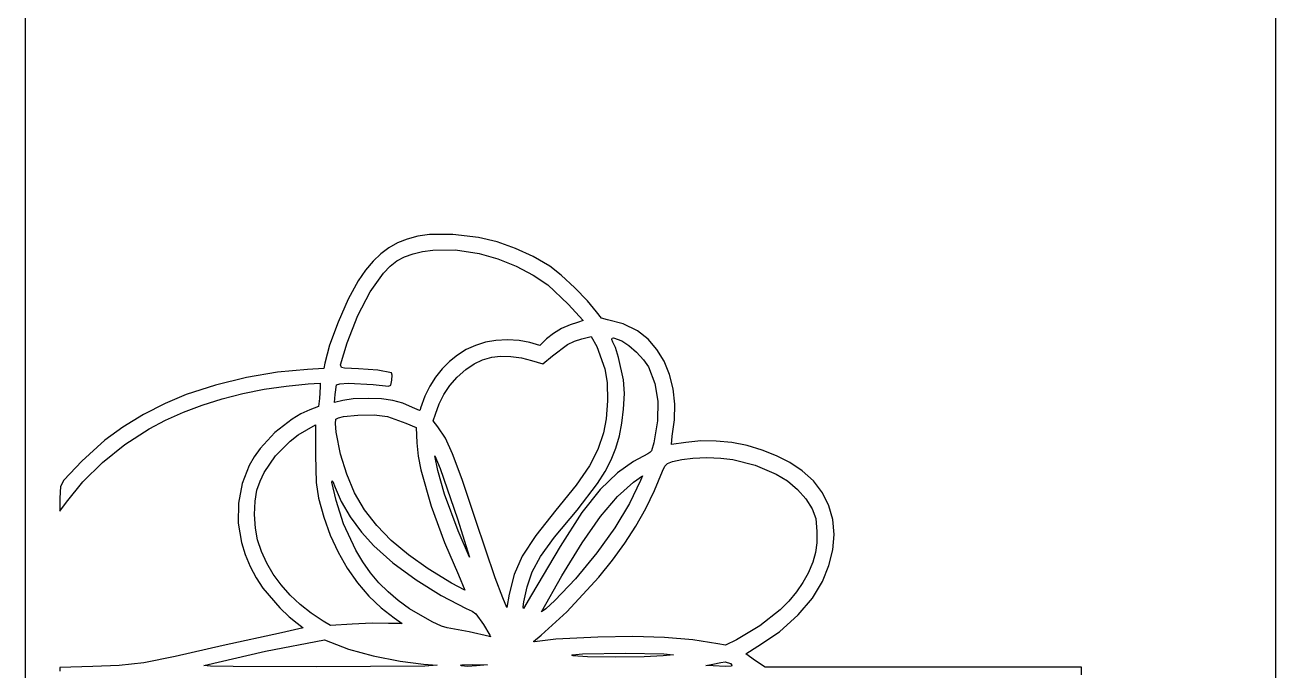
# Model space of a CAD drawing. Extents: x 45 to 235, y 1 to 395.
# Drawn here: x 44.6 to 235.4, y 197.9 to 296.4 of the extents above; entities that cross this region are included whole.
import ezdxf

# ---------------------------------------------------------------- set-up
doc = ezdxf.new("R2010")
doc.units = 0

msp = doc.modelspace()

# ---------------------------------------------------------------- linework, layer by layer
at = {"layer": 'Layer 1'}
for p, q in [((44.6336, 356.5), (44.6336, 39.4004)), ((235.443, 39.4004), (235.443, 356.494)), ((102.916917, 263.735105), (101.45735, 263.160658)), ((104.530443, 264.160707), (102.916917, 263.735105)), ((106.327, 264.457), (104.530443, 264.160707)), ((106.326911, 264.456992), (106.327, 264.457)), ((109.864445, 264.437146), (106.326911, 264.456992)), ((113.788971, 264.000536), (109.864445, 264.437146)), ((116.632826, 263.295386), (113.788971, 264.000536)), ((98.883807, 261.487089), (97.711688, 260.348895)), ((100.12267, 262.417832), (98.883807, 261.487089)), ((101.45735, 263.160658), (100.12267, 262.417832)), ((102.513305, 261.021093), (103.827361, 261.503055)), ((103.827361, 261.503055), (105.284214, 261.851986)), ((105.284214, 261.851986), (106.860377, 262.065562)), ((106.860377, 262.065562), (110.276673, 262.077345)), ((110.276673, 262.077345), (113.888337, 261.519797)), ((113.88829, 261.51981), (116.748269, 260.702717)), ((113.888337, 261.519797), (113.88829, 261.51981)), ((119.452495, 262.303711), (116.632826, 263.295386)), ((122.164252, 261.059002), (119.452495, 262.303711)), ((97.711688, 260.348895), (96.577243, 258.983714)), ((99.315516, 258.546943), (100.347852, 259.614784)), ((100.347852, 259.614784), (101.365537, 260.408427)), ((101.365537, 260.408427), (102.513305, 261.021093)), ((116.748269, 260.702717), (119.531969, 259.597239)), ((119.531969, 259.597239), (122.118454, 258.257331)), ((124.684371, 259.594746), (122.164252, 261.059002)), ((126.391735, 258.258247), (124.684371, 259.594746)), ((96.577243, 258.983714), (95.4514, 257.37201)), ((97.274801, 255.697511), (99.315516, 258.546943)), ((122.118454, 258.257331), (124.38679, 256.73695)), ((128.474934, 256.330091), (126.391735, 258.258247)), ((95.4514, 257.37201), (93.942802, 254.596992)), ((95.379208, 252.077812), (97.274801, 255.697511)), ((124.38679, 256.73695), (127.505076, 253.794794)), ((130.439058, 254.297746), (128.474934, 256.330091)), ((93.942802, 254.596992), (92.38769, 251.083331)), ((127.505076, 253.794794), (129.74518, 251.29917)), ((131.789201, 252.648676), (130.439058, 254.297746)), ((93.764557, 247.905527), (95.379208, 252.077812)), ((132.583039, 251.676224), (131.789201, 252.648676)), ((92.38769, 251.083331), (91.089333, 247.573385)), ((126.48301, 250.088571), (125.224968, 249.338148)), ((127.774542, 250.675265), (126.48301, 250.088571)), ((128.911652, 251.001482), (127.774542, 250.675265)), ((129.74518, 251.29917), (128.911652, 251.001482)), ((133.495951, 251.418226), (132.583039, 251.676224)), ((135.867541, 250.815402), (133.495951, 251.418226)), ((138.060511, 249.751166), (135.867541, 250.815402)), ((116.437268, 248.296855), (114.860762, 248.024595)), ((118.2296, 248.371898), (116.437268, 248.296855)), ((120.029375, 248.253442), (118.2296, 248.371898)), ((121.628212, 247.945211), (120.029375, 248.253442)), ((124.188332, 248.520742), (123.136502, 247.528447)), ((125.224968, 249.338148), (124.188332, 248.520742)), ((127.398409, 247.664792), (128.433496, 248.176134)), ((128.433496, 248.176134), (129.546726, 248.54049)), ((129.546726, 248.54049), (130.995476, 248.87787)), ((130.995476, 248.87787), (131.868696, 247.36958)), ((134.121248, 248.4488), (134.19505, 248.627103)), ((134.289938, 248.004748), (134.121248, 248.4488)), ((134.19505, 248.627103), (134.369322, 248.699355)), ((134.369322, 248.699355), (135.659302, 248.203207)), ((135.65926, 248.203238), (136.749854, 247.510493)), ((135.659302, 248.203207), (135.65926, 248.203238)), ((139.661403, 248.472713), (138.060511, 249.751166)), ((141.017863, 246.91007), (139.661403, 248.472713)), ((91.089333, 247.573385), (90.351, 244.80951)), ((92.757378, 244.566459), (93.764557, 247.905527)), ((111.941865, 246.879734), (110.614864, 246.061246)), ((113.359567, 247.536354), (111.941865, 246.879734)), ((114.860762, 248.024595), (113.359567, 247.536354)), ((123.136502, 247.528447), (121.628212, 247.945211)), ((125.101246, 245.94068), (127.398409, 247.664792)), ((131.86869, 247.36971), (133.05944, 243.93637)), ((131.868696, 247.36958), (131.86869, 247.36971)), ((134.689335, 247.189512), (134.289938, 248.004748)), ((135.178039, 245.665407), (134.689335, 247.189512)), ((136.749854, 247.510493), (137.924172, 246.486569)), ((137.924172, 246.486569), (138.983137, 245.328685)), ((142.118032, 245.10091), (141.017863, 246.91007)), ((90.351, 244.80951), (90.231925, 243.995828)), ((92.888236, 244.171402), (92.757378, 244.566459)), ((109.385775, 245.087402), (108.261806, 243.964714)), ((110.614864, 246.061246), (109.385775, 245.087402)), ((111.867123, 243.8333), (113.134161, 244.71024)), ((113.134161, 244.71024), (114.430966, 245.334143)), ((114.430966, 245.334143), (115.813356, 245.742221)), ((115.813356, 245.742221), (117.175281, 245.885173)), ((117.175281, 245.885173), (118.745587, 245.843931)), ((118.745587, 245.843931), (120.36799, 245.627797)), ((120.36799, 245.627797), (121.886206, 245.246073)), ((121.886206, 245.246073), (123.592956, 244.73008)), ((123.592956, 244.73008), (125.101246, 245.94068)), ((135.917298, 242.269278), (135.178039, 245.665407)), ((138.983137, 245.328685), (139.72767, 244.234058)), ((142.950048, 243.082909), (142.118032, 245.10091)), ((78.396309, 242.636386), (73.68755, 241.482225)), ((83.13856, 243.448206), (78.396309, 242.636386)), ((87.711495, 243.876753), (83.13856, 243.448206)), ((90.231925, 243.995828), (87.711495, 243.876753)), ((93.387485, 244.055427), (92.888236, 244.171402)), ((95.491155, 243.936352), (93.387485, 244.055427)), ((98.455636, 243.730451), (95.491155, 243.936352)), ((100.512165, 243.360821), (98.455636, 243.730451)), ((100.618837, 242.991191), (100.512165, 243.360821)), ((100.591549, 242.249451), (100.618837, 242.991191)), ((107.250168, 242.699694), (106.35807, 241.298854)), ((108.261806, 243.964714), (107.250168, 242.699694)), ((109.44716, 241.391939), (110.574036, 242.666111)), ((110.574036, 242.666111), (111.867123, 243.8333)), ((133.05944, 243.93637), (133.451397, 241.877358)), ((139.72767, 244.234058), (140.703221, 241.714871)), ((143.502051, 240.89374), (142.950048, 243.082909)), ((73.68755, 241.482225), (69.215095, 240.026653)), ((77.865168, 240.178377), (81.12199, 240.829805)), ((81.12199, 240.829805), (84.452299, 241.324016)), ((84.452299, 241.324016), (87.830513, 241.654033)), ((87.830513, 241.654033), (89.656333, 241.792954)), ((89.656333, 241.217423), (89.537258, 239.431293)), ((89.656333, 241.792954), (89.656333, 241.217423)), ((91.958587, 240.046554), (92.157046, 241.515154)), ((92.157046, 241.515154), (92.670868, 241.686014)), ((92.670868, 241.686014), (93.930772, 241.750823)), ((93.930772, 241.750823), (97.713896, 241.554845)), ((97.713896, 241.554845), (100.075556, 241.296848)), ((100.075556, 241.296848), (100.422859, 241.445692)), ((100.422859, 241.445692), (100.591549, 242.249451)), ((106.35807, 241.298854), (105.592722, 239.768705)), ((108.524945, 240.048927), (109.44716, 241.391939)), ((133.451397, 241.877358), (133.456358, 239.07412)), ((136.068623, 240.217711), (135.917298, 242.269278)), ((140.703221, 241.714871), (141.161538, 239.009629)), ((143.76218, 238.571077), (143.502051, 240.89374)), ((66.004399, 238.667521), (62.715559, 236.967906)), ((69.215095, 240.026653), (66.004399, 238.667521)), ((71.674324, 238.431782), (74.707418, 239.376711)), ((74.707418, 239.376711), (77.865168, 240.178377)), ((89.537258, 239.431293), (89.398337, 238.220693)), ((91.859357, 238.835954), (91.958587, 240.046554)), ((93.089807, 239.133642), (91.859357, 238.835954)), ((94.687398, 239.366831), (93.089807, 239.133642)), ((96.999447, 239.451176), (94.687398, 239.366831)), ((99.008227, 239.376753), (96.999447, 239.451176)), ((100.730481, 239.138601), (99.008227, 239.376753)), ((102.274121, 238.714394), (100.730481, 239.138601)), ((103.747057, 238.081806), (102.274121, 238.714394)), ((105.592722, 239.768705), (104.937807, 237.942885)), ((107.220076, 237.029871), (107.788786, 238.605447)), ((107.788786, 238.605447), (108.524945, 240.048927)), ((133.456358, 239.07412), (133.270303, 236.320501)), ((135.937144, 237.823798), (136.068623, 240.217711)), ((141.161538, 239.009629), (141.106341, 236.029027)), ((143.718573, 236.152594), (143.76218, 238.571077)), ((62.715559, 236.967906), (59.575562, 235.056186)), ((66.084437, 236.140046), (68.791469, 237.350568)), ((68.791469, 237.350568), (71.674324, 238.431782)), ((86.712391, 237.079205), (85.35659, 236.276725)), ((88.068657, 237.7047), (86.712391, 237.079205)), ((89.398337, 238.220693), (88.068657, 237.7047)), ((92.458512, 236.483154), (93.230293, 236.670294)), ((93.230293, 236.670294), (95.419234, 236.905964)), ((95.419234, 236.905964), (97.887257, 236.92581)), ((97.887257, 236.92581), (99.936652, 236.692621)), ((99.936652, 236.692621), (99.93666, 236.692638)), ((99.93666, 236.692638), (102.73493, 235.680498)), ((104.781521, 237.617908), (103.747057, 238.081806)), ((104.916411, 237.688299), (104.781521, 237.617908)), ((104.937807, 237.942885), (104.916411, 237.688299)), ((106.902542, 236.017731), (107.220076, 237.029871)), ((135.679884, 235.687113), (135.937144, 237.823798)), ((59.575562, 235.056186), (56.811395, 233.060743)), ((59.845324, 232.396839), (63.578813, 234.807193)), ((63.578813, 234.807193), (66.084437, 236.140046)), ((85.35659, 236.276725), (82.75988, 234.244071)), ((87.632202, 234.668354), (88.961882, 235.402652)), ((88.961882, 235.402652), (88.961882, 230.798402)), ((91.978451, 235.611018), (92.018142, 236.256011)), ((92.117372, 234.311111), (91.978451, 235.611018)), ((92.018142, 236.256011), (92.458512, 236.483154)), ((102.73493, 235.680498), (104.28291, 234.985891)), ((104.28291, 234.985891), (104.401985, 232.663921)), ((107.616994, 235.10482), (106.902542, 236.017731)), ((108.747897, 233.385712), (107.616994, 235.10482)), ((133.270303, 236.320501), (132.860981, 234.19203)), ((135.293082, 233.720668), (135.679884, 235.687113)), ((141.106341, 236.029027), (140.541352, 232.683758)), ((143.359371, 233.675966), (143.718573, 236.152594)), ((56.811395, 233.060743), (53.311076, 229.8978)), ((82.75988, 234.244071), (80.50551, 231.813259)), ((82.854297, 230.711576), (85.073938, 232.936488)), ((85.073938, 232.936488), (86.319812, 233.874633)), ((86.319812, 233.874633), (87.632202, 234.668354)), ((92.776394, 230.955012), (92.117372, 234.311111)), ((109.862058, 230.981883), (108.747897, 233.385712)), ((132.860981, 234.19203), (132.024662, 231.666327)), ((134.75139, 231.869576), (135.293082, 233.720668)), ((143.22045, 232.425676), (143.359371, 233.675966)), ((147.722803, 232.963491), (145.44319, 232.74321)), ((150.068229, 232.946319), (147.722803, 232.963491)), ((152.437374, 232.701694), (150.068229, 232.946319)), ((56.439284, 229.679498), (59.845324, 232.396839)), ((80.50551, 231.813259), (79.577636, 230.513082)), ((93.698219, 227.887536), (92.776394, 230.955012)), ((104.401985, 232.663921), (104.589901, 230.657314)), ((111.292514, 227.067272), (109.862058, 230.981883)), ((132.024662, 231.666327), (130.725065, 229.16853)), ((134.029456, 230.078951), (134.75139, 231.869576)), ((139.608595, 231.016698), (137.442912, 229.833386)), ((139.949696, 231.187872), (139.608595, 231.016698)), ((140.179164, 231.448352), (139.949696, 231.187872)), ((140.541352, 232.683758), (140.179164, 231.448352)), ((145.44319, 232.74321), (143.22045, 232.425676)), ((154.788144, 232.239617), (152.437374, 232.701694)), ((157.078445, 231.570088), (154.788144, 232.239617)), ((159.266182, 230.703109), (157.078445, 231.570088)), ((53.311076, 229.8978), (50.540095, 226.987893)), ((53.442559, 226.72773), (56.439284, 229.679498)), ((78.820467, 229.19081), (77.766465, 226.453939)), ((79.577636, 230.513082), (78.820467, 229.19081)), ((81.118401, 228.162928), (82.854297, 230.711576)), ((88.96186, 230.798408), (89.048686, 226.63573)), ((88.961882, 230.798402), (88.96186, 230.798408)), ((104.589901, 230.657314), (104.982477, 228.548376)), ((107.61703, 228.436698), (107.133286, 230.68673)), ((107.133286, 230.68673), (107.974256, 228.754232)), ((130.725065, 229.16853), (128.677525, 226.235358)), ((133.101932, 228.293906), (134.029456, 230.078951)), ((137.442912, 229.833386), (135.024195, 228.099348)), ((141.890971, 228.337434), (142.213157, 229.09685)), ((142.213157, 229.09685), (142.622788, 229.53067)), ((142.622788, 229.53067), (143.400809, 229.819367)), ((143.400809, 229.819367), (144.828161, 230.143414)), ((144.828161, 230.143414), (146.512271, 230.344353)), ((146.512271, 230.344353), (148.62617, 230.411333)), ((148.62617, 230.411333), (150.781001, 230.344353)), ((150.781001, 230.344353), (152.587911, 230.143414)), ((152.58786, 230.143488), (155.991431, 229.252904)), ((152.587911, 230.143414), (152.58786, 230.143488)), ((155.991431, 229.252904), (159.21639, 227.900898)), ((161.309262, 229.648679), (159.266182, 230.703109)), ((163.16559, 228.4168), (161.309262, 229.648679)), ((80.477208, 226.820112), (81.118401, 228.162928)), ((94.9075, 225.071704), (93.698219, 227.887536)), ((104.982477, 228.548376), (106.604875, 223.018811)), ((108.62917, 224.824748), (107.61703, 228.436698)), ((107.974256, 228.754232), (107.97426, 228.754278)), ((107.97426, 228.754278), (110.591437, 221.103688)), ((113.372304, 220.81582), (111.292514, 227.067272)), ((131.943467, 226.459557), (133.101932, 228.293906)), ((135.024195, 228.099348), (132.374458, 225.564967)), ((137.46524, 226.690258), (138.79492, 227.662707)), ((138.79492, 227.662707), (138.536923, 226.928409)), ((140.65934, 225.423048), (141.890971, 228.337434)), ((159.21639, 227.900898), (160.912284, 226.855269)), ((164.894859, 226.851108), (163.16559, 228.4168)), ((50.05139, 226.032809), (49.964564, 224.229313)), ((50.540095, 226.987893), (50.05139, 226.032809)), ((50.937013, 223.614093), (53.442559, 226.72773)), ((77.766465, 226.453939), (77.205508, 223.475197)), ((79.727948, 223.775746), (80.011372, 225.459854)), ((80.011372, 225.459854), (80.477208, 226.820112)), ((89.048686, 226.63573), (89.418316, 224.229418)), ((91.442541, 226.670418), (91.475411, 226.869497)), ((92.072651, 223.889509), (91.442541, 226.670418)), ((91.475411, 226.869497), (91.571539, 226.789493)), ((91.571539, 226.789493), (91.938688, 225.83689)), ((91.938688, 225.83689), (91.93876, 225.836928)), ((91.93876, 225.836928), (92.853843, 223.73078)), ((128.677525, 226.235358), (125.597381, 222.40353)), ((128.832314, 222.423398), (131.943467, 226.459557)), ((132.374458, 225.564967), (129.588904, 222.024024)), ((134.986073, 224.465672), (137.46524, 226.690258)), ((138.53696, 226.928448), (136.85533, 223.43743)), ((138.536923, 226.928409), (138.53696, 226.928448)), ((139.301417, 222.641687), (140.65934, 225.423048)), ((160.912284, 226.855269), (162.453751, 225.564045)), ((162.453751, 225.564045), (163.745906, 224.116533)), ((166.25318, 225.063778), (164.894859, 226.851108)), ((49.964564, 224.229313), (49.964564, 222.244723)), ((49.964564, 222.244723), (50.937013, 223.614093)), ((77.205508, 223.475197), (77.154343, 220.422037)), ((79.649185, 221.736272), (79.727948, 223.775746)), ((89.418316, 224.229418), (90.18967, 221.356995)), ((93.208831, 220.319728), (92.072651, 223.889509)), ((92.853843, 223.73078), (94.243367, 221.386484)), ((96.428889, 222.470536), (94.9075, 225.071704)), ((110.717953, 219.228205), (108.62917, 224.824748)), ((132.397125, 221.426146), (134.986073, 224.465672)), ((136.85533, 223.43743), (134.609952, 219.734303)), ((163.745906, 224.116533), (164.69386, 222.602038)), ((167.234274, 223.088067), (166.25318, 225.063778)), ((79.771361, 219.663306), (79.649185, 221.736272)), ((90.18967, 221.356995), (91.18336, 218.605275)), ((94.243367, 221.386484), (95.949185, 219.04963)), ((98.287039, 220.047052), (96.428889, 222.470536)), ((106.604875, 223.018811), (108.621712, 217.479322)), ((125.597381, 222.40353), (122.524986, 218.527686)), ((125.420056, 218.274381), (128.832314, 222.423398)), ((129.588904, 222.024024), (126.24147, 216.871844)), ((129.603509, 217.44145), (132.397125, 221.426146)), ((137.795111, 219.96079), (139.301417, 222.641687)), ((164.69386, 222.602038), (165.269391, 221.111114)), ((167.83186, 220.957233), (167.234274, 223.088067)), ((77.154343, 220.422037), (77.629717, 217.46191)), ((80.090756, 217.878724), (79.771361, 219.663306)), ((95.06847, 216.294128), (93.208831, 220.319728)), ((100.506601, 217.764274), (98.287039, 220.047052)), ((110.591437, 221.103688), (112.41974, 215.239178)), ((116.329344, 212.08362), (113.372304, 220.81582)), ((134.609952, 219.734303), (131.847342, 215.882323)), ((136.118327, 217.3478), (137.795111, 219.96079)), ((165.269391, 221.111114), (165.428158, 219.129008)), ((168.039661, 218.704532), (167.83186, 220.957233)), ((80.694807, 216.075899), (80.090756, 217.878724)), ((91.18336, 218.605275), (92.383571, 215.998213)), ((95.949185, 219.04963), (97.81315, 216.965808)), ((103.112228, 215.58522), (100.506601, 217.764274)), ((112.41974, 215.239178), (110.717953, 219.228205)), ((122.524986, 218.527686), (120.48706, 215.405363)), ((123.265534, 215.323552), (125.420056, 218.274381)), ((165.428158, 219.129008), (165.421026, 217.416989)), ((167.851395, 216.363221), (168.039661, 218.704532)), ((77.629717, 217.46191), (78.205558, 215.656241)), ((78.205558, 215.656241), (78.976757, 213.822666)), ((81.503521, 214.321677), (80.694807, 216.075899)), ((92.383571, 215.998213), (93.774487, 213.559765)), ((96.136084, 214.51273), (95.06847, 216.294128)), ((97.81315, 216.965808), (100.737938, 214.380259)), ((108.621712, 217.479322), (110.772515, 212.520311)), ((126.24147, 216.871844), (121.906095, 209.503748)), ((126.51034, 212.381358), (129.603509, 217.44145)), ((131.847342, 215.882323), (128.61401, 211.944748)), ((134.248974, 214.770158), (136.118327, 217.3478)), ((165.222257, 215.926377), (164.789059, 214.45437)), ((165.421026, 217.416989), (165.222257, 215.926377)), ((167.260785, 213.966558), (167.851395, 216.363221)), ((78.976757, 213.822666), (79.893078, 212.067235)), ((82.507594, 212.627455), (81.503521, 214.321677)), ((97.309515, 212.867617), (96.136084, 214.51273)), ((100.737938, 214.380259), (104.287869, 211.776104)), ((106.128572, 213.472911), (103.112228, 215.58522)), ((120.48706, 215.405363), (119.223124, 212.576998)), ((121.989195, 212.990421), (123.265534, 215.323552)), ((132.164959, 212.195305), (134.248974, 214.770158)), ((164.789059, 214.45437), (164.078638, 212.798168)), ((166.26155, 211.5478), (167.260785, 213.966558)), ((79.893078, 212.067235), (80.904287, 210.496)), ((83.697725, 211.004631), (82.507594, 212.627455)), ((93.774487, 213.559765), (95.340295, 211.313887)), ((98.599229, 211.345298), (97.309515, 212.867617)), ((109.676029, 211.292345), (106.128572, 213.472911)), ((110.772515, 212.520311), (111.705272, 210.198341)), ((117.539944, 209.02735), (116.329344, 212.08362)), ((119.223124, 212.576998), (118.472701, 209.58303)), ((121.211484, 210.694498), (121.989195, 212.990421)), ((123.43423, 206.923738), (126.51034, 212.381358)), ((128.61401, 211.944748), (125.428744, 208.630483)), ((127.264571, 206.923734), (132.164959, 212.195305)), ((164.078638, 212.798168), (163.28484, 211.353875)), ((80.904287, 210.496), (83.491698, 207.524076)), ((85.064609, 209.464599), (83.697725, 211.004631)), ((95.340295, 211.313887), (97.065179, 209.284533)), ((100.015693, 209.932287), (98.599229, 211.345298)), ((101.569371, 208.615093), (100.015693, 209.932287)), ((104.287869, 211.776104), (108.12804, 209.380331)), ((111.705272, 210.198341), (109.676029, 211.292345)), ((120.735183, 208.446952), (121.211484, 210.694498)), ((162.297778, 209.932606), (161.13257, 208.548081)), ((163.28484, 211.353875), (162.297778, 209.932606)), ((164.750778, 208.965357), (166.26155, 211.5478)), ((86.598944, 208.018756), (85.064609, 209.464599)), ((88.291428, 206.678499), (86.598944, 208.018756)), ((97.065179, 209.284533), (98.933324, 207.495658)), ((103.270731, 207.380228), (101.569371, 208.615093)), ((108.12804, 209.380331), (111.92355, 207.419928)), ((118.115475, 207.55875), (117.539944, 209.02735)), ((118.472701, 209.58303), (118.115475, 207.55875)), ((120.630992, 207.652497), (120.735183, 208.446952)), ((121.906095, 209.503748), (120.675645, 207.419928)), ((125.428744, 208.630483), (124.064959, 207.362207)), ((161.13257, 208.548081), (159.804332, 207.214023)), ((162.57021, 206.42756), (164.750778, 208.965357)), ((83.491698, 207.524076), (84.937037, 206.136725)), ((84.937037, 206.136725), (86.123757, 205.1773)), ((90.132756, 205.455224), (88.291428, 206.678499)), ((98.933324, 207.495658), (100.928916, 205.971218)), ((106.723921, 205.360912), (103.270731, 207.380228)), ((111.92355, 207.419928), (112.821578, 206.985489)), ((112.821578, 206.985489), (113.407032, 206.578957)), ((113.407032, 206.578957), (114.56305, 204.978878)), ((120.675645, 207.419928), (120.630992, 207.652497)), ((123.354931, 203.351474), (127.264571, 206.923734)), ((124.064959, 207.362207), (123.43423, 206.923738)), ((159.804332, 207.214023), (156.719238, 204.752188)), ((159.72977, 203.845107), (162.57021, 206.42756)), ((87.07636, 204.443002), (83.74225, 203.688858)), ((86.123757, 205.1773), (87.07636, 204.443002)), ((91.224276, 204.800309), (90.132756, 205.455224)), ((94.558386, 205.03846), (91.224276, 204.800309)), ((97.562561, 205.169939), (94.558386, 205.03846)), ((100.075546, 205.13769), (97.562561, 205.169939)), ((102.159366, 205.097998), (100.075546, 205.13769)), ((100.928916, 205.971218), (102.159366, 205.097998)), ((108.160268, 204.695453), (106.723921, 205.360912)), ((109.045891, 204.443038), (108.160268, 204.695453)), ((112.365115, 203.855103), (109.045891, 204.443038)), ((114.56305, 204.978878), (115.555346, 203.319262)), ((156.719238, 204.752188), (153.163438, 202.656868)), ((83.74225, 203.688858), (74.87113, 201.743958)), ((81.303783, 200.903018), (90.311362, 202.637057)), ((90.311362, 202.637057), (91.204428, 202.279831)), ((91.204428, 202.279831), (91.204462, 202.279828)), ((91.204462, 202.279828), (93.958076, 201.225826)), ((115.475961, 203.133208), (112.365115, 203.855103)), ((115.623567, 203.089484), (115.475961, 203.133208)), ((115.555346, 203.319262), (115.623567, 203.089484)), ((122.203871, 202.398871), (123.354931, 203.351474)), ((122.362638, 202.319487), (122.203871, 202.398871)), ((125.580153, 202.716405), (122.362638, 202.319487)), ((132.027588, 203.053785), (125.580153, 202.716405)), ((137.330768, 203.121695), (132.027588, 203.053785)), ((142.168817, 202.971921), (137.330768, 203.121695)), ((146.500802, 202.610044), (142.168817, 202.971921)), ((150.285788, 202.041645), (146.500802, 202.610044)), ((153.163438, 202.656868), (151.476538, 201.803494)), ((156.39814, 201.66454), (159.72977, 203.845107)), ((74.87113, 201.743958), (67.549544, 200.072561)), ((71.894362, 198.707567), (81.303783, 200.903018)), ((93.958076, 201.225826), (97.753599, 200.203453)), ((128.032845, 200.278494), (128.147579, 200.354777)), ((128.147579, 200.354777), (129.645942, 200.473852)), ((129.645942, 200.473852), (136.219916, 200.60285)), ((136.219916, 200.60285), (142.049642, 200.493698)), ((143.538102, 200.354777), (141.950432, 200.176164)), ((142.049642, 200.493698), (142.049662, 200.493698)), ((142.049662, 200.493698), (143.538102, 200.354777)), ((151.476538, 201.803494), (150.285788, 202.041645)), ((154.57232, 200.49363), (156.39814, 201.66454)), ((156.06076, 199.4418), (154.57232, 200.49363)), ((54.96573, 198.548768), (49.96456, 198.429693)), ((59.016435, 198.701955), (54.96573, 198.548768)), ((62.737843, 199.134223), (59.016435, 198.701955)), ((67.549544, 200.072561), (62.737843, 199.134223)), ((72.944031, 198.637796), (71.894362, 198.707567)), ((76.391937, 198.581049), (72.944031, 198.637796)), ((89.061062, 198.528954), (76.391937, 198.581049)), ((105.605128, 198.625703), (89.061062, 198.528954)), ((97.753599, 200.203453), (101.831929, 199.38574)), ((101.831929, 199.38574), (105.433962, 198.945718)), ((105.433962, 198.945718), (107.477778, 198.755011)), ((107.477778, 198.755011), (105.605128, 198.625703)), ((111.048098, 198.754394), (111.241286, 198.80928)), ((111.228882, 198.667878), (111.048098, 198.754394)), ((112.131873, 198.586014), (111.228882, 198.667878)), ((111.241286, 198.80928), (112.876092, 198.846491)), ((113.511162, 198.667878), (112.131873, 198.586014)), ((112.876092, 198.846491), (115.158372, 198.826645)), ((115.158372, 198.826645), (113.511162, 198.667878)), ((113.511162, 198.667878), (113.511162, 198.667878)), ((128.256732, 200.176164), (128.032845, 200.278494)), ((130.446635, 200.039413), (128.256732, 200.176164)), ((134.642189, 199.990108), (130.446635, 200.039413)), ((139.06844, 200.033832), (134.642189, 199.990108)), ((141.950432, 200.176164), (139.06844, 200.033832)), ((148.499538, 198.727415), (149.571218, 198.906028)), ((149.591058, 198.687724), (148.499538, 198.727415)), ((149.571218, 198.906028), (150.761968, 199.183871)), ((151.476418, 198.588494), (149.591058, 198.687724)), ((150.761968, 199.183871), (151.43673, 199.265736)), ((151.43673, 199.265736), (152.230568, 199.005258)), ((152.396772, 198.640589), (151.476418, 198.588494)), ((152.230562, 199.005258), (152.444836, 198.781061)), ((152.230568, 199.005258), (152.230562, 199.005258)), ((152.444836, 198.781061), (152.396772, 198.640589)), ((157.5492, 198.489197), (156.06076, 199.4418)), ((181.6421, 198.489197), (157.5492, 198.489197)), ((205.7549, 198.489197), (181.6421, 198.489197)), ((205.7549, 197.89382), (205.7549, 198.489197)), ((49.96456, 198.429693), (49.96456, 197.874008)), ((205.7549, 197.298443), (205.7549, 197.89382))]:
    msp.add_line(p, q, dxfattribs=at)

doc.saveas('drawing.dxf')
